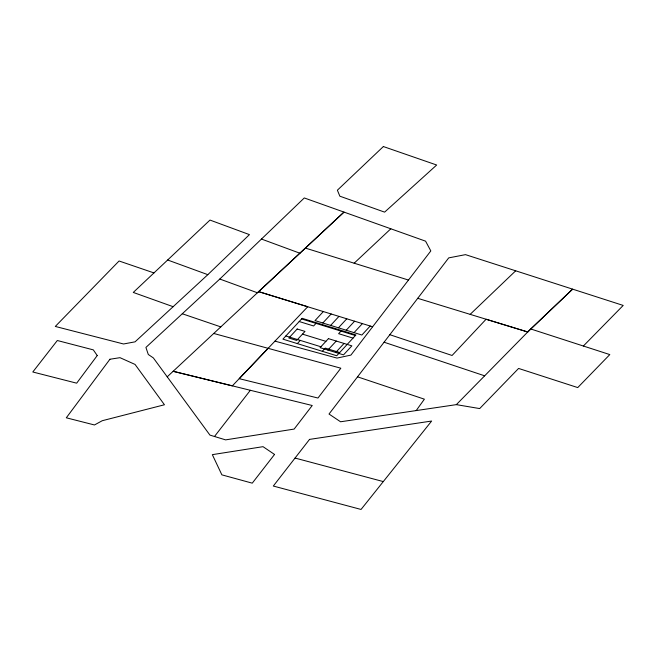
<?xml version="1.0" encoding="UTF-8"?>
<svg xmlns="http://www.w3.org/2000/svg" width="656" height="656" viewBox="0 0 656 656"><rect width="100%" height="100%" fill="white"/><g stroke="black" fill="none" stroke-linecap="round" stroke-linejoin="round"><path stroke-width="0.98" d="M416.191 410.582L424.383 399.176L357.536 376.831M583.356 346.024L623.2 305.434L465.498 254.643L448.72 257.882L329.017 414.034L340.562 421.775L456.338 404.637L479.675 408.573L518.593 368.434L577.747 387.581L609.801 354.584L530.712 328.959L456.338 404.637M274.971 341.136L336.987 358.086L350.903 355.101L430.82 250.928L425.58 241.17L304.294 197.948L219.801 279.038L145.919 347.426L148.297 354.494L153.332 357.897L209.936 435.1L214.487 436.494L250.354 390.279M323.342 311.567L315.003 320.587L361.866 335.036L370.205 326.016M297.324 343.588L300.276 340.407M315.995 323.4L313.617 325.975L299.21 321.53M322.818 322.998L331.157 313.978M330.624 325.401L338.963 316.381M338.439 327.811L346.778 318.791M322.317 351.296L325.269 348.106L339.677 352.551M340.989 331.1L338.611 333.674L353.018 338.119M327.893 350.058L336.241 341.038M346.245 330.214L354.584 321.202M335.708 352.469L344.047 343.449M354.06 332.625L362.399 323.605M268.107 348.336L239.21 378.668L317.971 398.028L340.833 368.205L213.741 333.461M153.963 272.921L119.072 260.99L55.293 326.442L123.533 343.982L135.054 341.842L207.829 274.667L249.452 234.618L209.986 220.072L133.275 292.437L173.143 306.696M470.163 314.355L515.69 270.805M389.844 334.699L452.074 355.478L486.088 319.242L527.736 331.985L572.614 289.157L530.712 328.959M354.158 263.204L390.82 228.788M167.206 376.831L343.99 212.109L257.414 292.773L219.801 279.038M295.052 458.052L383.309 481.586M214.487 436.494L225.607 439.873L294.15 429.073L312.231 405.506L173.143 371.296L232.347 385.867L307.73 306.754L258.644 291.633L372.641 326.762M417.716 298.308L527.736 331.985M301.588 318.955L355.404 335.544M302.482 334.134L325.909 341.35M285.86 335.962L320.907 346.762M305.376 248.083L408.475 280.046M384.088 342.219L484.661 375.822M182.286 313.765L220.801 326.893M167.657 260.006L207.829 274.667M261.4 239.03L299.89 253.216M97.236 355.552L76.678 383.178L32.8 371.993L57.318 340.513L93.308 349.869L97.236 355.552M109.937 359.242L66.305 417.798L94.456 424.965L102.295 420.701L164.451 404.768L135.054 364.433L119.999 357.676L109.937 359.242M274.544 454.452L252.257 483.16L221.876 474.854L212.339 454.649L263.023 446.67L274.544 454.452M309.534 439.397L273.314 486.039L361.046 509.45L431.64 421.037L309.534 439.397M302.154 318.34L282.916 339.152L336.725 355.741L355.97 334.929L302.154 318.34M297.184 329L288.845 338.02L296.651 340.431L304.999 331.411L297.184 329M328.426 338.635L320.087 347.647L343.514 354.871L351.862 345.851L328.426 338.635M383.358 146.55L337.381 190.215L339.857 196.185L384.613 212.134L436.675 165.017L383.358 146.55"/></g></svg>
